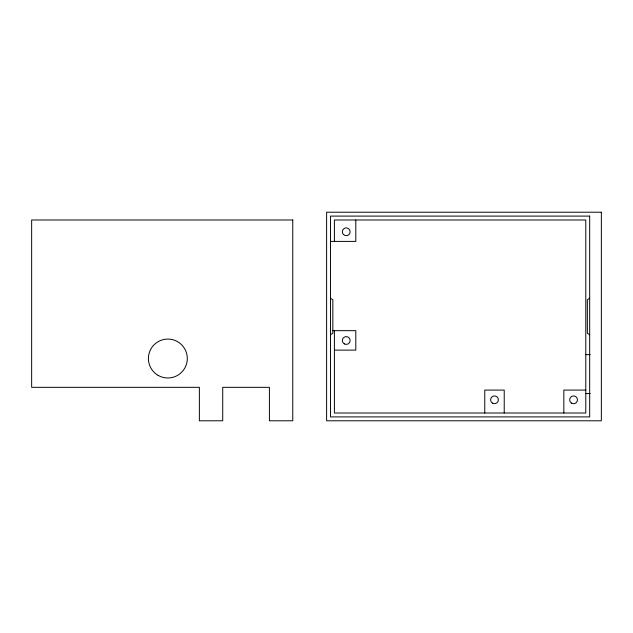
<?xml version="1.0" encoding="UTF-8"?>
<svg xmlns="http://www.w3.org/2000/svg" width="633" height="633" viewBox="0 0 633 633"><rect width="100%" height="100%" fill="white"/><g stroke="black" fill="none" stroke-linecap="round" stroke-linejoin="round"><path stroke-width="0.95" d="M330.505 334.786L332.847 333.235L332.847 299.765L330.505 298.214M589.679 298.214L587.345 299.765L587.345 333.235L589.679 334.786M330.505 241.395L355.801 241.395L355.801 219.991M332.452 330.663L355.801 330.663L355.801 350.12L334.398 350.12M585.786 354.638L590.257 354.638M585.786 390.086L563.837 390.086L563.837 413.009M585.786 393.552L590.257 393.552M504.224 413.009L504.224 390.086L484.767 390.086L484.767 413.009M334.398 241.395L334.398 219.991L585.786 219.991L585.786 413.009L334.398 413.009L334.398 330.663M601.35 212.213L326.62 212.213L326.62 420.787L601.35 420.787L601.35 212.213M589.679 216.098L330.505 216.098L330.505 416.902L589.679 416.902L589.679 216.098M292.762 219.991L31.65 219.991L31.65 387.325L199.371 387.325L199.371 420.787L222.721 420.787L222.721 387.325L269.413 387.325L269.413 420.787L292.762 420.787L292.762 219.991M343.482 234.534A3.893 3.893 0 0 0 349.986 232.794A3.893 3.893 0 0 0 345.222 228.022A3.893 3.893 0 0 0 343.482 234.534M344.281 343.877A3.893 3.893 0 0 0 350.12 340.507A3.893 3.893 0 0 0 344.281 337.144A3.893 3.893 0 0 0 344.281 343.877M492.545 403.181A3.893 3.893 0 0 0 498.385 399.819A3.893 3.893 0 0 0 492.545 396.448A3.893 3.893 0 0 0 492.545 403.181M571.623 403.181A3.893 3.893 0 0 0 577.454 399.819A3.893 3.893 0 0 0 571.623 396.448A3.893 3.893 0 0 0 571.623 403.181M158.123 375.377A19.457 19.457 0 0 0 187.305 358.523A19.457 19.457 0 0 0 158.123 341.678A19.457 19.457 0 0 0 158.123 375.377"/></g></svg>
